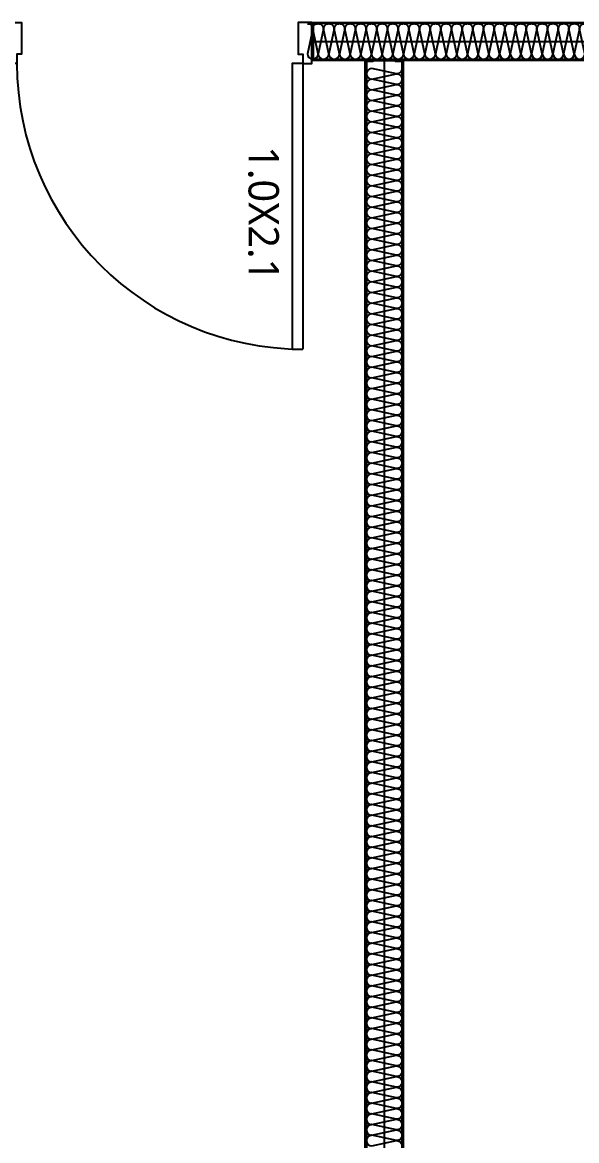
# Model space of a CAD drawing. Header units: millimetres. Extents: x 9 to 147, y 4 to 115.
# Drawn here: x 61.448 to 63.27, y 52.646 to 56.325 of the extents above; entities that cross this region are included whole.
import ezdxf

# ---------------------------------------------------------------- set-up
doc = ezdxf.new("R2010")
doc.units = ezdxf.units.MM
doc.header["$LTSCALE"] = 200
doc.linetypes.add('XR-PLAN$0$CEN-GAUN', pattern=[32.2, 30, -1, 0.2, -1])
doc.layers.get('DEFPOINTS').update_dxf_attribs({"color": 137})
for name, color, linetype in [('XR-PLAN$0$CEN', 252, 'XR-PLAN$0$CEN-GAUN'), ('XR-PLAN$0$DOOR', 252, 'Continuous'), ('XR-PLAN$0$DOOR-OPEN', 252, 'Continuous'), ('XR-PLAN$0$ELE-6', 252, 'Continuous'), ('XR-PLAN$0$HAT-INS', 252, 'Continuous'), ('XR-PLAN$0$Panel', 252, 'Continuous')]:
    doc.layers.add(name, color=color, linetype=linetype)
doc.styles.add('XR-PLAN$0$스타일1', font='MALGUN_0.TTF')

# ---------------------------------------------------------------- blocks, each defined once
blk = doc.blocks.new('*U116')
at = {"layer": 'XR-PLAN$0$HAT-INS'}
for points in [[(-2239.7, 0, -0.414214), (-2254.7, 15), (-2239.7, 85, 1), (-2269.7, 85), (-2254.7, 15, -0.414214), (-2269.7, 0, 0.414214)], [(-2209.7, 0, -0.414214), (-2224.7, 15), (-2209.7, 85, 1), (-2239.7, 85), (-2224.7, 15, -0.414214), (-2239.7, 0, 0.414214)], [(-2179.7, 0, -0.414214), (-2194.7, 15), (-2179.7, 85, 1), (-2209.7, 85), (-2194.7, 15, -0.414214), (-2209.7, 0, 0.414214)], [(-2149.7, 0, -0.414214), (-2164.7, 15), (-2149.7, 85, 1), (-2179.7, 85), (-2164.7, 15, -0.414214), (-2179.7, 0, 0.414214)], [(-2119.7, 0, -0.414214), (-2134.7, 15), (-2119.7, 85, 1), (-2149.7, 85), (-2134.7, 15, -0.414214), (-2149.7, 0, 0.414214)], [(-2089.7, 0, -0.414214), (-2104.7, 15), (-2089.7, 85, 1), (-2119.7, 85), (-2104.7, 15, -0.414214), (-2119.7, 0, 0.414214)], [(-2059.7, 0, -0.414214), (-2074.7, 15), (-2059.7, 85, 1), (-2089.7, 85), (-2074.7, 15, -0.414214), (-2089.7, 0, 0.414214)], [(-2029.7, 0, -0.414214), (-2044.7, 15), (-2029.7, 85, 1), (-2059.7, 85), (-2044.7, 15, -0.414214), (-2059.7, 0, 0.414214)], [(-1999.7, 0, -0.414214), (-2014.7, 15), (-1999.7, 85, 1), (-2029.7, 85), (-2014.7, 15, -0.414214), (-2029.7, 0, 0.414214)], [(-1969.7, 0, -0.414214), (-1984.7, 15), (-1969.7, 85, 1), (-1999.7, 85), (-1984.7, 15, -0.414214), (-1999.7, 0, 0.414214)], [(-1939.7, 0, -0.414214), (-1954.7, 15), (-1939.7, 85, 1), (-1969.7, 85), (-1954.7, 15, -0.414214), (-1969.7, 0, 0.414214)], [(-1909.7, 0, -0.414214), (-1924.7, 15), (-1909.7, 85, 1), (-1939.7, 85), (-1924.7, 15, -0.414214), (-1939.7, 0, 0.414214)], [(-1879.7, 0, -0.414214), (-1894.7, 15), (-1879.7, 85, 1), (-1909.7, 85), (-1894.7, 15, -0.414214), (-1909.7, 0, 0.414214)], [(-1849.7, 0, -0.414214), (-1864.7, 15), (-1849.7, 85, 1), (-1879.7, 85), (-1864.7, 15, -0.414214), (-1879.7, 0, 0.414214)], [(-1819.7, 0, -0.414214), (-1834.7, 15), (-1819.7, 85, 1), (-1849.7, 85), (-1834.7, 15, -0.414214), (-1849.7, 0, 0.414214)], [(-1789.7, 0, -0.414214), (-1804.7, 15), (-1789.7, 85, 1), (-1819.7, 85), (-1804.7, 15, -0.414214), (-1819.7, 0, 0.414214)], [(-1759.7, 0, -0.414214), (-1774.7, 15), (-1759.7, 85, 1), (-1789.7, 85), (-1774.7, 15, -0.414214), (-1789.7, 0, 0.414214)], [(-1729.7, 0, -0.414214), (-1744.7, 15), (-1729.7, 85, 1), (-1759.7, 85), (-1744.7, 15, -0.414214), (-1759.7, 0, 0.414214)], [(-1699.7, 0, -0.414214), (-1714.7, 15), (-1699.7, 85, 1), (-1729.7, 85), (-1714.7, 15, -0.414214), (-1729.7, 0, 0.414214)], [(-1669.7, 0, -0.414214), (-1684.7, 15), (-1669.7, 85, 1), (-1699.7, 85), (-1684.7, 15, -0.414214), (-1699.7, 0, 0.414214)], [(-1639.7, 0, -0.414214), (-1654.7, 15), (-1639.7, 85, 1), (-1669.7, 85), (-1654.7, 15, -0.414214), (-1669.7, 0, 0.414214)], [(-1609.7, 0, -0.414214), (-1624.7, 15), (-1609.7, 85, 1), (-1639.7, 85), (-1624.7, 15, -0.414214), (-1639.7, 0, 0.414214)], [(-1579.7, 0, -0.414214), (-1594.7, 15), (-1579.7, 85, 1), (-1609.7, 85), (-1594.7, 15, -0.414214), (-1609.7, 0, 0.414214)], [(-1549.7, 0, -0.414214), (-1564.7, 15), (-1549.7, 85, 1), (-1579.7, 85), (-1564.7, 15, -0.414214), (-1579.7, 0, 0.414214)], [(-1519.7, 0, -0.414214), (-1534.7, 15), (-1519.7, 85, 1), (-1549.7, 85), (-1534.7, 15, -0.414214), (-1549.7, 0, 0.414214)], [(-1489.7, 0, -0.414214), (-1504.7, 15), (-1489.7, 85, 1), (-1519.7, 85), (-1504.7, 15, -0.414214), (-1519.7, 0, 0.414214)], [(-1459.7, 0, -0.414214), (-1474.7, 15), (-1459.7, 85, 1), (-1489.7, 85), (-1474.7, 15, -0.414214), (-1489.7, 0, 0.414214)], [(-1429.7, 0, -0.414214), (-1444.7, 15), (-1429.7, 85, 1), (-1459.7, 85), (-1444.7, 15, -0.414214), (-1459.7, 0, 0.414214)], [(-1399.7, 0, -0.414214), (-1414.7, 15), (-1399.7, 85, 1), (-1429.7, 85), (-1414.7, 15, -0.414214), (-1429.7, 0, 0.414214)], [(-1369.7, 0, -0.414214), (-1384.7, 15), (-1369.7, 85, 1), (-1399.7, 85), (-1384.7, 15, -0.414214), (-1399.7, 0, 0.414214)], [(-1339.7, 0, -0.414214), (-1354.7, 15), (-1339.7, 85, 1), (-1369.7, 85), (-1354.7, 15, -0.414214), (-1369.7, 0, 0.414214)], [(-1309.7, 0, -0.414214), (-1324.7, 15), (-1309.7, 85, 1), (-1339.7, 85), (-1324.7, 15, -0.414214), (-1339.7, 0, 0.414214)], [(-1279.7, 0, -0.414214), (-1294.7, 15), (-1279.7, 85, 1), (-1309.7, 85), (-1294.7, 15, -0.414214), (-1309.7, 0, 0.414214)], [(-1249.7, 0, -0.414214), (-1264.7, 15), (-1249.7, 85, 1), (-1279.7, 85), (-1264.7, 15, -0.414214), (-1279.7, 0, 0.414214)], [(-1219.7, 0, -0.414214), (-1234.7, 15), (-1219.7, 85, 1), (-1249.7, 85), (-1234.7, 15, -0.414214), (-1249.7, 0, 0.414214)], [(-1189.7, 0, -0.414214), (-1204.7, 15), (-1189.7, 85, 1), (-1219.7, 85), (-1204.7, 15, -0.414214), (-1219.7, 0, 0.414214)], [(-1159.7, 0, -0.414214), (-1174.7, 15), (-1159.7, 85, 1), (-1189.7, 85), (-1174.7, 15, -0.414214), (-1189.7, 0, 0.414214)], [(-1129.7, 0, -0.414214), (-1144.7, 15), (-1129.7, 85, 1), (-1159.7, 85), (-1144.7, 15, -0.414214), (-1159.7, 0, 0.414214)], [(-1099.7, 0, -0.414214), (-1114.7, 15), (-1099.7, 85, 1), (-1129.7, 85), (-1114.7, 15, -0.414214), (-1129.7, 0, 0.414214)], [(-1069.7, 0, -0.414214), (-1084.7, 15), (-1069.7, 85, 1), (-1099.7, 85), (-1084.7, 15, -0.414214), (-1099.7, 0, 0.414214)], [(-1039.7, 0, -0.414214), (-1054.7, 15), (-1039.7, 85, 1), (-1069.7, 85), (-1054.7, 15, -0.414214), (-1069.7, 0, 0.414214)], [(-1009.7, 0, -0.414214), (-1024.7, 15), (-1009.7, 85, 1), (-1039.7, 85), (-1024.7, 15, -0.414214), (-1039.7, 0, 0.414214)], [(-979.7, 0, -0.414214), (-994.7, 15), (-979.7, 85, 1), (-1009.7, 85), (-994.7, 15, -0.414214), (-1009.7, 0, 0.414214)], [(-949.7, 0, -0.414214), (-964.7, 15), (-949.7, 85, 1), (-979.7, 85), (-964.7, 15, -0.414214), (-979.7, 0, 0.414214)], [(-919.7, 0, -0.414214), (-934.7, 15), (-919.7, 85, 1), (-949.7, 85), (-934.7, 15, -0.414214), (-949.7, 0, 0.414214)], [(-889.7, 0, -0.414214), (-904.7, 15), (-889.7, 85, 1), (-919.7, 85), (-904.7, 15, -0.414214), (-919.7, 0, 0.414214)], [(-859.7, 0, -0.414214), (-874.7, 15), (-859.7, 85, 1), (-889.7, 85), (-874.7, 15, -0.414214), (-889.7, 0, 0.414214)], [(-829.7, 0, -0.414214), (-844.7, 15), (-829.7, 85, 1), (-859.7, 85), (-844.7, 15, -0.414214), (-859.7, 0, 0.414214)], [(-799.7, 0, -0.414214), (-814.7, 15), (-799.7, 85, 1), (-829.7, 85), (-814.7, 15, -0.414214), (-829.7, 0, 0.414214)], [(-769.7, 0, -0.414214), (-784.7, 15), (-769.7, 85, 1), (-799.7, 85), (-784.7, 15, -0.414214), (-799.7, 0, 0.414214)], [(-739.7, 0, -0.414214), (-754.7, 15), (-739.7, 85, 1), (-769.7, 85), (-754.7, 15, -0.414214), (-769.7, 0, 0.414214)], [(-709.7, 0, -0.414214), (-724.7, 15), (-709.7, 85, 1), (-739.7, 85), (-724.7, 15, -0.414214), (-739.7, 0, 0.414214)], [(-679.7, 0, -0.414214), (-694.7, 15), (-679.7, 85, 1), (-709.7, 85), (-694.7, 15, -0.414214), (-709.7, 0, 0.414214)], [(-649.7, 0, -0.414214), (-664.7, 15), (-649.7, 85, 1), (-679.7, 85), (-664.7, 15, -0.414214), (-679.7, 0, 0.414214)], [(-619.7, 0, -0.414214), (-634.7, 15), (-619.7, 85, 1), (-649.7, 85), (-634.7, 15, -0.414214), (-649.7, 0, 0.414214)], [(-589.7, 0, -0.414214), (-604.7, 15), (-589.7, 85, 1), (-619.7, 85), (-604.7, 15, -0.414214), (-619.7, 0, 0.414214)], [(-559.7, 0, -0.414214), (-574.7, 15), (-559.7, 85, 1), (-589.7, 85), (-574.7, 15, -0.414214), (-589.7, 0, 0.414214)], [(-529.7, 0, -0.414214), (-544.7, 15), (-529.7, 85, 1), (-559.7, 85), (-544.7, 15, -0.414214), (-559.7, 0, 0.414214)], [(-499.7, 0, -0.414214), (-514.7, 15), (-499.7, 85, 1), (-529.7, 85), (-514.7, 15, -0.414214), (-529.7, 0, 0.414214)], [(-469.7, 0, -0.414214), (-484.7, 15), (-469.7, 85, 1), (-499.7, 85), (-484.7, 15, -0.414214), (-499.7, 0, 0.414214)], [(-439.7, 0, -0.414214), (-454.7, 15), (-439.7, 85, 1), (-469.7, 85), (-454.7, 15, -0.414214), (-469.7, 0, 0.414214)], [(-409.7, 0, -0.414214), (-424.7, 15), (-409.7, 85, 1), (-439.7, 85), (-424.7, 15, -0.414214), (-439.7, 0, 0.414214)], [(-379.7, 0, -0.414214), (-394.7, 15), (-379.7, 85, 1), (-409.7, 85), (-394.7, 15, -0.414214), (-409.7, 0, 0.414214)], [(-349.7, 0, -0.414214), (-364.7, 15), (-349.7, 85, 1), (-379.7, 85), (-364.7, 15, -0.414214), (-379.7, 0, 0.414214)], [(-319.7, 0, -0.414214), (-334.7, 15), (-319.7, 85, 1), (-349.7, 85), (-334.7, 15, -0.414214), (-349.7, 0, 0.414214)], [(-289.7, 0, -0.414214), (-304.7, 15), (-289.7, 85, 1), (-319.7, 85), (-304.7, 15, -0.414214), (-319.7, 0, 0.414214)], [(-259.7, 0, -0.414214), (-274.7, 15), (-259.7, 85, 1), (-289.7, 85), (-274.7, 15, -0.414214), (-289.7, 0, 0.414214)], [(-229.7, 0, -0.414214), (-244.7, 15), (-229.7, 85, 1), (-259.7, 85), (-244.7, 15, -0.414214), (-259.7, 0, 0.414214)], [(-199.7, 0, -0.414214), (-214.7, 15), (-199.7, 85, 1), (-229.7, 85), (-214.7, 15, -0.414214), (-229.7, 0, 0.414214)], [(-169.7, 0, -0.414214), (-184.7, 15), (-169.7, 85, 1), (-199.7, 85), (-184.7, 15, -0.414214), (-199.7, 0, 0.414214)], [(-139.7, 0, -0.414214), (-154.7, 15), (-139.7, 85, 1), (-169.7, 85), (-154.7, 15, -0.414214), (-169.7, 0, 0.414214)], [(-109.7, 0, -0.414214), (-124.7, 15), (-109.7, 85, 1), (-139.7, 85), (-124.7, 15, -0.414214), (-139.7, 0, 0.414214)], [(-79.7, 0, -0.414214), (-94.7, 15), (-79.7, 85, 1), (-109.7, 85), (-94.7, 15, -0.414214), (-109.7, 0, 0.414214)], [(-49.7, 0, -0.414214), (-64.7, 15), (-49.7, 85, 1), (-79.7, 85), (-64.7, 15, -0.414214), (-79.7, 0, 0.414214)], [(-19.7, 0, -0.414214), (-34.7, 15), (-19.7, 85, 1), (-49.7, 85), (-34.7, 15, -0.414214), (-49.7, 0, 0.414214)], [(10.3, 0, -0.414214), (-4.7, 15), (10.3, 85, 1), (-19.7, 85), (-4.7, 15, -0.414214), (-19.7, 0, 0.414214)], [(40.3, 0, -0.414214), (25.3, 15), (40.3, 85, 1), (10.3, 85), (25.3, 15, -0.414214), (10.3, 0, 0.414214)], [(70.3, 0, -0.414214), (55.3, 15), (70.3, 85, 1), (40.3, 85), (55.3, 15, -0.414214), (40.3, 0, 0.414214)], [(100.3, 0, -0.414214), (85.3, 15), (100.3, 85, 1), (70.3, 85), (85.3, 15, -0.414214), (70.3, 0, 0.414214)], [(130.3, 0, -0.414214), (115.3, 15), (130.3, 85, 1), (100.3, 85), (115.3, 15, -0.414214), (100.3, 0, 0.414214)], [(160.3, 0, -0.414214), (145.3, 15), (160.3, 85, 1), (130.3, 85), (145.3, 15, -0.414214), (130.3, 0, 0.414214)], [(190.3, 0, -0.414214), (175.3, 15), (190.3, 85, 1), (160.3, 85), (175.3, 15, -0.414214), (160.3, 0, 0.414214)], [(220.3, 0, -0.414214), (205.3, 15), (220.3, 85, 1), (190.3, 85), (205.3, 15, -0.414214), (190.3, 0, 0.414214)], [(250.3, 0, -0.414214), (235.3, 15), (250.3, 85, 1), (220.3, 85), (235.3, 15, -0.414214), (220.3, 0, 0.414214)], [(280.3, 0, -0.414214), (265.3, 15), (280.3, 85, 1), (250.3, 85), (265.3, 15, -0.414214), (250.3, 0, 0.414214)], [(310.3, 0, -0.414214), (295.3, 15), (310.3, 85, 1), (280.3, 85), (295.3, 15, -0.414214), (280.3, 0, 0.414214)], [(340.3, 0, -0.414214), (325.3, 15), (340.3, 85, 1), (310.3, 85), (325.3, 15, -0.414214), (310.3, 0, 0.414214)], [(370.3, 0, -0.414214), (355.3, 15), (370.3, 85, 1), (340.3, 85), (355.3, 15, -0.414214), (340.3, 0, 0.414214)], [(400.3, 0, -0.414214), (385.3, 15), (400.3, 85, 1), (370.3, 85), (385.3, 15, -0.414214), (370.3, 0, 0.414214)], [(430.3, 0, -0.414214), (415.3, 15), (430.3, 85, 1), (400.3, 85), (415.3, 15, -0.414214), (400.3, 0, 0.414214)], [(460.3, 0, -0.414214), (445.3, 15), (460.3, 85, 1), (430.3, 85), (445.3, 15, -0.414214), (430.3, 0, 0.414214)], [(490.3, 0, -0.414214), (475.3, 15), (490.3, 85, 1), (460.3, 85), (475.3, 15, -0.414214), (460.3, 0, 0.414214)], [(520.3, 0, -0.414214), (505.3, 15), (520.3, 85, 1), (490.3, 85), (505.3, 15, -0.414214), (490.3, 0, 0.414214)], [(550.3, 0, -0.414214), (535.3, 15), (550.3, 85, 1), (520.3, 85), (535.3, 15, -0.414214), (520.3, 0, 0.414214)], [(580.3, 0, -0.414214), (565.3, 15), (580.3, 85, 1), (550.3, 85), (565.3, 15, -0.414214), (550.3, 0, 0.414214)], [(610.3, 0, -0.414214), (595.3, 15), (610.3, 85, 1), (580.3, 85), (595.3, 15, -0.414214), (580.3, 0, 0.414214)], [(640.3, 0, -0.414214), (625.3, 15), (640.3, 85, 1), (610.3, 85), (625.3, 15, -0.414214), (610.3, 0, 0.414214)], [(670.3, 0, -0.414214), (655.3, 15), (670.3, 85, 1), (640.3, 85), (655.3, 15, -0.414214), (640.3, 0, 0.414214)], [(700.3, 0, -0.414214), (685.3, 15), (700.3, 85, 1), (670.3, 85), (685.3, 15, -0.414214), (670.3, 0, 0.414214)], [(730.3, 0, -0.414214), (715.3, 15), (730.3, 85, 1), (700.3, 85), (715.3, 15, -0.414214), (700.3, 0, 0.414214)], [(760.3, 0, -0.414214), (745.3, 15), (760.3, 85, 1), (730.3, 85), (745.3, 15, -0.414214), (730.3, 0, 0.414214)], [(790.3, 0, -0.414214), (775.3, 15), (790.3, 85, 1), (760.3, 85), (775.3, 15, -0.414214), (760.3, 0, 0.414214)], [(820.3, 0, -0.414214), (805.3, 15), (820.3, 85, 1), (790.3, 85), (805.3, 15, -0.414214), (790.3, 0, 0.414214)], [(850.3, 0, -0.414214), (835.3, 15), (850.3, 85, 1), (820.3, 85), (835.3, 15, -0.414214), (820.3, 0, 0.414214)], [(880.3, 0, -0.414214), (865.3, 15), (880.3, 85, 1), (850.3, 85), (865.3, 15, -0.414214), (850.3, 0, 0.414214)], [(910.3, 0, -0.414214), (895.3, 15), (910.3, 85, 1), (880.3, 85), (895.3, 15, -0.414214), (880.3, 0, 0.414214)], [(940.3, 0, -0.414214), (925.3, 15), (940.3, 85, 1), (910.3, 85), (925.3, 15, -0.414214), (910.3, 0, 0.414214)], [(970.3, 0, -0.414214), (955.3, 15), (970.3, 85, 1), (940.3, 85), (955.3, 15, -0.414214), (940.3, 0, 0.414214)], [(1000.3, 0, -0.414214), (985.3, 15), (1000.3, 85, 1), (970.3, 85), (985.3, 15, -0.414214), (970.3, 0, 0.414214)], [(1030.3, 0, -0.414214), (1015.3, 15), (1030.3, 85, 1), (1000.3, 85), (1015.3, 15, -0.414214), (1000.3, 0, 0.414214)]]:
    blk.add_lwpolyline(points, format="xyb", dxfattribs=at)
blk = doc.blocks.new('*U119')
at = {"layer": 'XR-PLAN$0$HAT-INS'}
for points in [[(-1621.975315, 0, -0.4142135624), (-1636.975315, 15), (-1621.975315, 85, 1), (-1651.975315, 85), (-1636.975315, 15, -0.4142135624), (-1651.975315, 0, 0.4142135624)], [(-1591.975315, 0, -0.4142135624), (-1606.975315, 15), (-1591.975315, 85, 1), (-1621.975315, 85), (-1606.975315, 15, -0.4142135624), (-1621.975315, 0, 0.4142135624)], [(-1561.975315, 0, -0.4142135624), (-1576.975315, 15), (-1561.975315, 85, 1), (-1591.975315, 85), (-1576.975315, 15, -0.4142135624), (-1591.975315, 0, 0.4142135624)], [(-1531.975315, 0, -0.4142135624), (-1546.975315, 15), (-1531.975315, 85, 1), (-1561.975315, 85), (-1546.975315, 15, -0.4142135624), (-1561.975315, 0, 0.4142135624)], [(-1501.975315, 0, -0.4142135624), (-1516.975315, 15), (-1501.975315, 85, 1), (-1531.975315, 85), (-1516.975315, 15, -0.4142135624), (-1531.975315, 0, 0.4142135624)], [(-1471.975315, 0, -0.4142135624), (-1486.975315, 15), (-1471.975315, 85, 1), (-1501.975315, 85), (-1486.975315, 15, -0.4142135624), (-1501.975315, 0, 0.4142135624)], [(-1441.975315, 0, -0.4142135624), (-1456.975315, 15), (-1441.975315, 85, 1), (-1471.975315, 85), (-1456.975315, 15, -0.4142135624), (-1471.975315, 0, 0.4142135624)], [(-1411.975315, 0, -0.4142135624), (-1426.975315, 15), (-1411.975315, 85, 1), (-1441.975315, 85), (-1426.975315, 15, -0.4142135624), (-1441.975315, 0, 0.4142135624)], [(-1381.975315, 0, -0.4142135624), (-1396.975315, 15), (-1381.975315, 85, 1), (-1411.975315, 85), (-1396.975315, 15, -0.4142135624), (-1411.975315, 0, 0.4142135624)], [(-1351.975315, 0, -0.4142135624), (-1366.975315, 15), (-1351.975315, 85, 1), (-1381.975315, 85), (-1366.975315, 15, -0.4142135624), (-1381.975315, 0, 0.4142135624)], [(-1321.975315, 0, -0.4142135624), (-1336.975315, 15), (-1321.975315, 85, 1), (-1351.975315, 85), (-1336.975315, 15, -0.4142135624), (-1351.975315, 0, 0.4142135624)], [(-1291.975315, 0, -0.4142135624), (-1306.975315, 15), (-1291.975315, 85, 1), (-1321.975315, 85), (-1306.975315, 15, -0.4142135624), (-1321.975315, 0, 0.4142135624)], [(-1261.975315, 0, -0.4142135624), (-1276.975315, 15), (-1261.975315, 85, 1), (-1291.975315, 85), (-1276.975315, 15, -0.4142135624), (-1291.975315, 0, 0.4142135624)], [(-1231.975315, 0, -0.4142135624), (-1246.975315, 15), (-1231.975315, 85, 1), (-1261.975315, 85), (-1246.975315, 15, -0.4142135624), (-1261.975315, 0, 0.4142135624)], [(-1201.975315, 0, -0.4142135624), (-1216.975315, 15), (-1201.975315, 85, 1), (-1231.975315, 85), (-1216.975315, 15, -0.4142135624), (-1231.975315, 0, 0.4142135624)], [(-1171.975315, 0, -0.4142135624), (-1186.975315, 15), (-1171.975315, 85, 1), (-1201.975315, 85), (-1186.975315, 15, -0.4142135624), (-1201.975315, 0, 0.4142135624)], [(-1141.975315, 0, -0.4142135624), (-1156.975315, 15), (-1141.975315, 85, 1), (-1171.975315, 85), (-1156.975315, 15, -0.4142135624), (-1171.975315, 0, 0.4142135624)], [(-1111.975315, 0, -0.4142135624), (-1126.975315, 15), (-1111.975315, 85, 1), (-1141.975315, 85), (-1126.975315, 15, -0.4142135624), (-1141.975315, 0, 0.4142135624)], [(-1081.975315, 0, -0.4142135624), (-1096.975315, 15), (-1081.975315, 85, 1), (-1111.975315, 85), (-1096.975315, 15, -0.4142135624), (-1111.975315, 0, 0.4142135624)], [(-1051.975315, 0, -0.4142135624), (-1066.975315, 15), (-1051.975315, 85, 1), (-1081.975315, 85), (-1066.975315, 15, -0.4142135624), (-1081.975315, 0, 0.4142135624)], [(-1021.975315, 0, -0.4142135624), (-1036.975315, 15), (-1021.975315, 85, 1), (-1051.975315, 85), (-1036.975315, 15, -0.4142135624), (-1051.975315, 0, 0.4142135624)], [(-991.975315, 0, -0.4142135624), (-1006.975315, 15), (-991.975315, 85, 1), (-1021.975315, 85), (-1006.975315, 15, -0.4142135624), (-1021.975315, 0, 0.4142135624)], [(-961.975315, 0, -0.4142135624), (-976.975315, 15), (-961.975315, 85, 1), (-991.975315, 85), (-976.975315, 15, -0.4142135624), (-991.975315, 0, 0.4142135624)], [(-931.975315, 0, -0.4142135624), (-946.975315, 15), (-931.975315, 85, 1), (-961.975315, 85), (-946.975315, 15, -0.4142135624), (-961.975315, 0, 0.4142135624)], [(-901.975315, 0, -0.4142135624), (-916.975315, 15), (-901.975315, 85, 1), (-931.975315, 85), (-916.975315, 15, -0.4142135624), (-931.975315, 0, 0.4142135624)], [(-871.975315, 0, -0.4142135624), (-886.975315, 15), (-871.975315, 85, 1), (-901.975315, 85), (-886.975315, 15, -0.4142135624), (-901.975315, 0, 0.4142135624)], [(-841.975315, 0, -0.4142135624), (-856.975315, 15), (-841.975315, 85, 1), (-871.975315, 85), (-856.975315, 15, -0.4142135624), (-871.975315, 0, 0.4142135624)], [(-811.975315, 0, -0.4142135624), (-826.975315, 15), (-811.975315, 85, 1), (-841.975315, 85), (-826.975315, 15, -0.4142135624), (-841.975315, 0, 0.4142135624)], [(-781.975315, 0, -0.4142135624), (-796.975315, 15), (-781.975315, 85, 1), (-811.975315, 85), (-796.975315, 15, -0.4142135624), (-811.975315, 0, 0.4142135624)], [(-751.975315, 0, -0.4142135624), (-766.975315, 15), (-751.975315, 85, 1), (-781.975315, 85), (-766.975315, 15, -0.4142135624), (-781.975315, 0, 0.4142135624)], [(-721.975315, 0, -0.4142135624), (-736.975315, 15), (-721.975315, 85, 1), (-751.975315, 85), (-736.975315, 15, -0.4142135624), (-751.975315, 0, 0.4142135624)], [(-691.975315, 0, -0.4142135624), (-706.975315, 15), (-691.975315, 85, 1), (-721.975315, 85), (-706.975315, 15, -0.4142135624), (-721.975315, 0, 0.4142135624)], [(-661.975315, 0, -0.4142135624), (-676.975315, 15), (-661.975315, 85, 1), (-691.975315, 85), (-676.975315, 15, -0.4142135624), (-691.975315, 0, 0.4142135624)], [(-631.975315, 0, -0.4142135624), (-646.975315, 15), (-631.975315, 85, 1), (-661.975315, 85), (-646.975315, 15, -0.4142135624), (-661.975315, 0, 0.4142135624)], [(-601.975315, 0, -0.4142135624), (-616.975315, 15), (-601.975315, 85, 1), (-631.975315, 85), (-616.975315, 15, -0.4142135624), (-631.975315, 0, 0.4142135624)], [(-571.975315, 0, -0.4142135624), (-586.975315, 15), (-571.975315, 85, 1), (-601.975315, 85), (-586.975315, 15, -0.4142135624), (-601.975315, 0, 0.4142135624)], [(-541.975315, 0, -0.4142135624), (-556.975315, 15), (-541.975315, 85, 1), (-571.975315, 85), (-556.975315, 15, -0.4142135624), (-571.975315, 0, 0.4142135624)], [(-511.975315, 0, -0.4142135624), (-526.975315, 15), (-511.975315, 85, 1), (-541.975315, 85), (-526.975315, 15, -0.4142135624), (-541.975315, 0, 0.4142135624)], [(-481.975315, 0, -0.4142135624), (-496.975315, 15), (-481.975315, 85, 1), (-511.975315, 85), (-496.975315, 15, -0.4142135624), (-511.975315, 0, 0.4142135624)], [(-451.975315, 0, -0.4142135624), (-466.975315, 15), (-451.975315, 85, 1), (-481.975315, 85), (-466.975315, 15, -0.4142135624), (-481.975315, 0, 0.4142135624)], [(-421.975315, 0, -0.4142135624), (-436.975315, 15), (-421.975315, 85, 1), (-451.975315, 85), (-436.975315, 15, -0.4142135624), (-451.975315, 0, 0.4142135624)], [(-391.975315, 0, -0.4142135624), (-406.975315, 15), (-391.975315, 85, 1), (-421.975315, 85), (-406.975315, 15, -0.4142135624), (-421.975315, 0, 0.4142135624)], [(-361.975315, 0, -0.4142135624), (-376.975315, 15), (-361.975315, 85, 1), (-391.975315, 85), (-376.975315, 15, -0.4142135624), (-391.975315, 0, 0.4142135624)], [(-331.975315, 0, -0.4142135624), (-346.975315, 15), (-331.975315, 85, 1), (-361.975315, 85), (-346.975315, 15, -0.4142135624), (-361.975315, 0, 0.4142135624)], [(-301.975315, 0, -0.4142135624), (-316.975315, 15), (-301.975315, 85, 1), (-331.975315, 85), (-316.975315, 15, -0.4142135624), (-331.975315, 0, 0.4142135624)], [(-271.975315, 0, -0.4142135624), (-286.975315, 15), (-271.975315, 85, 1), (-301.975315, 85), (-286.975315, 15, -0.4142135624), (-301.975315, 0, 0.4142135624)], [(-241.975315, 0, -0.4142135624), (-256.975315, 15), (-241.975315, 85, 1), (-271.975315, 85), (-256.975315, 15, -0.4142135624), (-271.975315, 0, 0.4142135624)], [(-211.975315, 0, -0.4142135624), (-226.975315, 15), (-211.975315, 85, 1), (-241.975315, 85), (-226.975315, 15, -0.4142135624), (-241.975315, 0, 0.4142135624)], [(-181.975315, 0, -0.4142135624), (-196.975315, 15), (-181.975315, 85, 1), (-211.975315, 85), (-196.975315, 15, -0.4142135624), (-211.975315, 0, 0.4142135624)], [(-151.975315, 0, -0.4142135624), (-166.975315, 15), (-151.975315, 85, 1), (-181.975315, 85), (-166.975315, 15, -0.4142135624), (-181.975315, 0, 0.4142135624)], [(-121.975315, 0, -0.4142135624), (-136.975315, 15), (-121.975315, 85, 1), (-151.975315, 85), (-136.975315, 15, -0.4142135624), (-151.975315, 0, 0.4142135624)], [(-91.975315, 0, -0.4142135624), (-106.975315, 15), (-91.975315, 85, 1), (-121.975315, 85), (-106.975315, 15, -0.4142135624), (-121.975315, 0, 0.4142135624)], [(-61.975315, 0, -0.4142135624), (-76.975315, 15), (-61.975315, 85, 1), (-91.975315, 85), (-76.975315, 15, -0.4142135624), (-91.975315, 0, 0.4142135624)], [(-31.975315, 0, -0.4142135624), (-46.975315, 15), (-31.975315, 85, 1), (-61.975315, 85), (-46.975315, 15, -0.4142135624), (-61.975315, 0, 0.4142135624)], [(-1.975315, 0, -0.4142135624), (-16.975315, 15), (-1.975315, 85, 1), (-31.975315, 85), (-16.975315, 15, -0.4142135624), (-31.975315, 0, 0.4142135624)], [(28.024685, 0, -0.4142135624), (13.024685, 15), (28.024685, 85, 1), (-1.975315, 85), (13.024685, 15, -0.4142135624), (-1.975315, 0, 0.4142135624)], [(58.024685, 0, -0.4142135624), (43.024685, 15), (58.024685, 85, 1), (28.024685, 85), (43.024685, 15, -0.4142135624), (28.024685, 0, 0.4142135624)], [(88.024685, 0, -0.4142135624), (73.024685, 15), (88.024685, 85, 1), (58.024685, 85), (73.024685, 15, -0.4142135624), (58.024685, 0, 0.4142135624)], [(118.024685, 0, -0.4142135624), (103.024685, 15), (118.024685, 85, 1), (88.024685, 85), (103.024685, 15, -0.4142135624), (88.024685, 0, 0.4142135624)], [(148.024685, 0, -0.4142135624), (133.024685, 15), (148.024685, 85, 1), (118.024685, 85), (133.024685, 15, -0.4142135624), (118.024685, 0, 0.4142135624)], [(178.024685, 0, -0.4142135624), (163.024685, 15), (178.024685, 85, 1), (148.024685, 85), (163.024685, 15, -0.4142135624), (148.024685, 0, 0.4142135624)], [(208.024685, 0, -0.4142135624), (193.024685, 15), (208.024685, 85, 1), (178.024685, 85), (193.024685, 15, -0.4142135624), (178.024685, 0, 0.4142135624)], [(238.024685, 0, -0.4142135624), (223.024685, 15), (238.024685, 85, 1), (208.024685, 85), (223.024685, 15, -0.4142135624), (208.024685, 0, 0.4142135624)], [(268.024685, 0, -0.4142135624), (253.024685, 15), (268.024685, 85, 1), (238.024685, 85), (253.024685, 15, -0.4142135624), (238.024685, 0, 0.4142135624)], [(298.024685, 0, -0.4142135624), (283.024685, 15), (298.024685, 85, 1), (268.024685, 85), (283.024685, 15, -0.4142135624), (268.024685, 0, 0.4142135624)], [(328.024685, 0, -0.4142135624), (313.024685, 15), (328.024685, 85, 1), (298.024685, 85), (313.024685, 15, -0.4142135624), (298.024685, 0, 0.4142135624)], [(358.024685, 0, -0.4142135624), (343.024685, 15), (358.024685, 85, 1), (328.024685, 85), (343.024685, 15, -0.4142135624), (328.024685, 0, 0.4142135624)], [(388.024685, 0, -0.4142135624), (373.024685, 15), (388.024685, 85, 1), (358.024685, 85), (373.024685, 15, -0.4142135624), (358.024685, 0, 0.4142135624)], [(418.024685, 0, -0.4142135624), (403.024685, 15), (418.024685, 85, 1), (388.024685, 85), (403.024685, 15, -0.4142135624), (388.024685, 0, 0.4142135624)], [(448.024685, 0, -0.4142135624), (433.024685, 15), (448.024685, 85, 1), (418.024685, 85), (433.024685, 15, -0.4142135624), (418.024685, 0, 0.4142135624)], [(478.024685, 0, -0.4142135624), (463.024685, 15), (478.024685, 85, 1), (448.024685, 85), (463.024685, 15, -0.4142135624), (448.024685, 0, 0.4142135624)], [(508.024685, 0, -0.4142135624), (493.024685, 15), (508.024685, 85, 1), (478.024685, 85), (493.024685, 15, -0.4142135624), (478.024685, 0, 0.4142135624)], [(538.024685, 0, -0.4142135624), (523.024685, 15), (538.024685, 85, 1), (508.024685, 85), (523.024685, 15, -0.4142135624), (508.024685, 0, 0.4142135624)], [(568.024685, 0, -0.4142135624), (553.024685, 15), (568.024685, 85, 1), (538.024685, 85), (553.024685, 15, -0.4142135624), (538.024685, 0, 0.4142135624)], [(598.024685, 0, -0.4142135624), (583.024685, 15), (598.024685, 85, 1), (568.024685, 85), (583.024685, 15, -0.4142135624), (568.024685, 0, 0.4142135624)], [(628.024685, 0, -0.4142135624), (613.024685, 15), (628.024685, 85, 1), (598.024685, 85), (613.024685, 15, -0.4142135624), (598.024685, 0, 0.4142135624)], [(658.024685, 0, -0.4142135624), (643.024685, 15), (658.024685, 85, 1), (628.024685, 85), (643.024685, 15, -0.4142135624), (628.024685, 0, 0.4142135624)], [(688.024685, 0, -0.4142135624), (673.024685, 15), (688.024685, 85, 1), (658.024685, 85), (673.024685, 15, -0.4142135624), (658.024685, 0, 0.4142135624)], [(718.024685, 0, -0.4142135624), (703.024685, 15), (718.024685, 85, 1), (688.024685, 85), (703.024685, 15, -0.4142135624), (688.024685, 0, 0.4142135624)], [(748.024685, 0, -0.4142135624), (733.024685, 15), (748.024685, 85, 1), (718.024685, 85), (733.024685, 15, -0.4142135624), (718.024685, 0, 0.4142135624)], [(778.024685, 0, -0.4142135624), (763.024685, 15), (778.024685, 85, 1), (748.024685, 85), (763.024685, 15, -0.4142135624), (748.024685, 0, 0.4142135624)], [(808.024685, 0, -0.4142135624), (793.024685, 15), (808.024685, 85, 1), (778.024685, 85), (793.024685, 15, -0.4142135624), (778.024685, 0, 0.4142135624)], [(838.024685, 0, -0.4142135624), (823.024685, 15), (838.024685, 85, 1), (808.024685, 85), (823.024685, 15, -0.4142135624), (808.024685, 0, 0.4142135624)], [(868.024685, 0, -0.4142135624), (853.024685, 15), (868.024685, 85, 1), (838.024685, 85), (853.024685, 15, -0.4142135624), (838.024685, 0, 0.4142135624)], [(898.024685, 0, -0.4142135624), (883.024685, 15), (898.024685, 85, 1), (868.024685, 85), (883.024685, 15, -0.4142135624), (868.024685, 0, 0.4142135624)], [(928.024685, 0, -0.4142135624), (913.024685, 15), (928.024685, 85, 1), (898.024685, 85), (913.024685, 15, -0.4142135624), (898.024685, 0, 0.4142135624)], [(958.024685, 0, -0.4142135624), (943.024685, 15), (958.024685, 85, 1), (928.024685, 85), (943.024685, 15, -0.4142135624), (928.024685, 0, 0.4142135624)], [(988.024685, 0, -0.4142135624), (973.024685, 15), (988.024685, 85, 1), (958.024685, 85), (973.024685, 15, -0.4142135624), (958.024685, 0, 0.4142135624)], [(1018.024685, 0, -0.4142135624), (1003.024685, 15), (1018.024685, 85, 1), (988.024685, 85), (1003.024685, 15, -0.4142135624), (988.024685, 0, 0.4142135624)], [(1048.024685, 0, -0.4142135624), (1033.024685, 15), (1048.024685, 85, 1), (1018.024685, 85), (1033.024685, 15, -0.4142135624), (1018.024685, 0, 0.4142135624)], [(1078.024685, 0, -0.4142135624), (1063.024685, 15), (1078.024685, 85, 1), (1048.024685, 85), (1063.024685, 15, -0.4142135624), (1048.024685, 0, 0.4142135624)], [(1108.024685, 0, -0.4142135624), (1093.024685, 15), (1108.024685, 85, 1), (1078.024685, 85), (1093.024685, 15, -0.4142135624), (1078.024685, 0, 0.4142135624)], [(1138.024685, 0, -0.4142135624), (1123.024685, 15), (1138.024685, 85, 1), (1108.024685, 85), (1123.024685, 15, -0.4142135624), (1108.024685, 0, 0.4142135624)], [(1168.024685, 0, -0.4142135624), (1153.024685, 15), (1168.024685, 85, 1), (1138.024685, 85), (1153.024685, 15, -0.4142135624), (1138.024685, 0, 0.4142135624)], [(1198.024685, 0, -0.4142135624), (1183.024685, 15), (1198.024685, 85, 1), (1168.024685, 85), (1183.024685, 15, -0.4142135624), (1168.024685, 0, 0.4142135624)], [(1228.024685, 0, -0.4142135624), (1213.024685, 15), (1228.024685, 85, 1), (1198.024685, 85), (1213.024685, 15, -0.4142135624), (1198.024685, 0, 0.4142135624)], [(1258.024685, 0, -0.4142135624), (1243.024685, 15), (1258.024685, 85, 1), (1228.024685, 85), (1243.024685, 15, -0.4142135624), (1228.024685, 0, 0.4142135624)], [(1288.024685, 0, -0.4142135624), (1273.024685, 15), (1288.024685, 85, 1), (1258.024685, 85), (1273.024685, 15, -0.4142135624), (1258.024685, 0, 0.4142135624)], [(1318.024685, 0, -0.4142135624), (1303.024685, 15), (1318.024685, 85, 1), (1288.024685, 85), (1303.024685, 15, -0.4142135624), (1288.024685, 0, 0.4142135624)], [(1348.024685, 0, -0.4142135624), (1333.024685, 15), (1348.024685, 85, 1), (1318.024685, 85), (1333.024685, 15, -0.4142135624), (1318.024685, 0, 0.4142135624)], [(1378.024685, 0, -0.4142135624), (1363.024685, 15), (1378.024685, 85, 1), (1348.024685, 85), (1363.024685, 15, -0.4142135624), (1348.024685, 0, 0.4142135624)]]:
    blk.add_lwpolyline(points, format="xyb", dxfattribs=at)
blk = doc.blocks.new('XR-PLAN$0$D-1000')
at = {"layer": 'XR-PLAN$0$DOOR'}
blk.add_line((30, 125), (30, 1065), dxfattribs=at)
for points in [[(30, 125), (65, 125), (65, 1065), (30, 1065)], [(0, -10), (45, -10), (45, -10), (45, -10), (45, 95), (30, 95), (30, 125), (0, 125), (0, -10)], [(1000, -10), (955, -10), (955, -10), (955, -10), (955, 95), (970, 95), (970, 125), (1000, 125), (1000, -10)]]:
    blk.add_lwpolyline(points, dxfattribs=at)
at = {"layer": 'XR-PLAN$0$DOOR-OPEN'}
blk.add_arc((30, 125), 940, 0, 90, dxfattribs=at)
at = {"layer": 'DEFPOINTS', "style": 'XR-PLAN$0$스타일1'}
blk.add_text('1.0X2.1', height=100, rotation=90, dxfattribs=at).set_placement((208.7, 397.6))

msp = doc.modelspace()

# ---------------------------------------------------------------- linework, layer by layer
at = {"layer": 'XR-PLAN$0$CEN'}
for p, q in [((62.4, 56.2625), (66.25, 56.2625)), ((62.6375, 56.2), (62.6375, 44.2))]:
    msp.add_line(p, q, dxfattribs=at)
at = {"layer": 'XR-PLAN$0$ELE-6'}
for points in [[(62.4, 56.2), (62.4, 56.325), (66.25, 56.325), (66.25, 56.2), (62.4, 56.2)], [(62.575, 56.2), (62.7, 56.2), (62.7, 44.2), (62.575, 44.2), (62.575, 56.2)]]:
    msp.add_lwpolyline(points, dxfattribs=at)
at = {"layer": 'XR-PLAN$0$Panel'}
for points in [[(62.4, 56.2625), (62.404, 56.2625), (62.404, 56.204), (66.246, 56.204), (66.246, 56.321), (62.404, 56.321), (62.404, 56.2625), (62.4, 56.2625)], [(62.6, 56.2), (62.6, 56.196), (62.579, 56.196), (62.579, 44.204), (62.696, 44.204), (62.696, 56.196), (62.675, 56.196), (62.675, 56.2)]]:
    msp.add_lwpolyline(points, dxfattribs=at)

# ---------------------------------------------------------------- block references
at = {"layer": 'XR-PLAN$0$ELE-6', "xscale": 0.001, "yscale": 0.001, "zscale": 0.001, "rotation": 180}
msp.add_blockref('XR-PLAN$0$D-1000', (62.4, 56.315), dxfattribs=at)
at = {"layer": 'XR-PLAN$0$HAT-INS', "xscale": 0.00117, "yscale": 0.00117, "zscale": 0.00117}
for name, p, rotation in [('*U116', (63.5905, 56.321), 180), ('*U119', (62.696, 54.5608), 90)]:
    msp.add_blockref(name, p, dxfattribs=dict(at, rotation=rotation))

doc.saveas('drawing.dxf')
